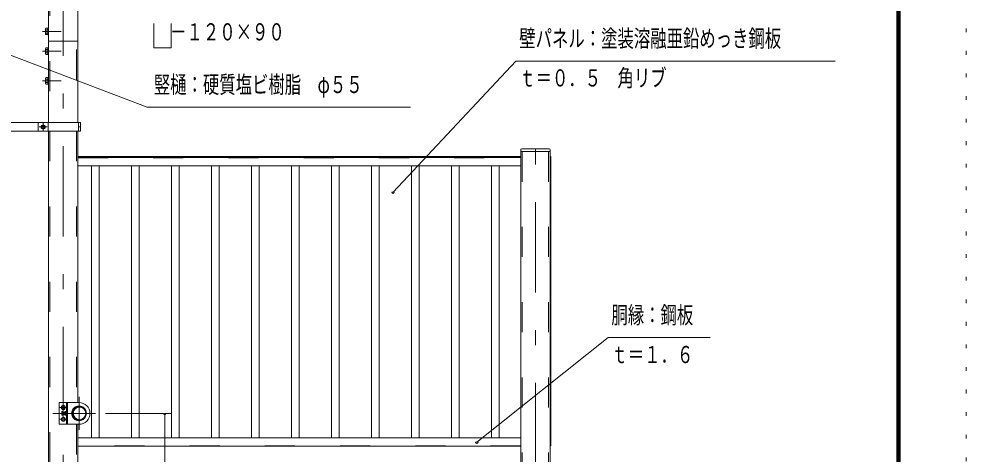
# Model space of a CAD drawing. Units: millimetres, scale not verified. Extents: x -34086 to 34091, y -14700 to 14700.
# Drawn here: x 24022 to 34091, y 2255 to 6881 of the extents above; entities that cross this region are included whole.
import ezdxf
from ezdxf.enums import TextEntityAlignment as Align

# ---------------------------------------------------------------- set-up
doc = ezdxf.new("R2010")
doc.units = ezdxf.units.MM
doc.header["$LTSCALE"] = 80
for name, pattern in [('USER2', [10, 4, -6]), ('USER3', [24, 12, -5, 2, -5]), ('USER4', [3, 0.5, -2.5])]:
    doc.linetypes.add(name, pattern=pattern)
for name, color, linetype, lineweight in [('0-6_2-02BOLD', 7, 'Continuous', 18), ('0-7_2-12HIDDEN', 3, 'USER2', 18), ('0-8_2-22CENTER', 3, 'USER3', 18), ('0-9_2-42THIN', 4, 'Continuous', 18), ('0-A_2-52DIM', 3, 'Continuous', 18), ('0-C_F-F1PAPER', 5, 'Continuous', 18), ('0-D_F-E_J_ADD', 5, 'USER4', 18)]:
    doc.layers.add(name, color=color, linetype=linetype, lineweight=lineweight)
doc.styles.add('ＭＳ ゴシック', font='')
doc.styles.get('ＭＳ ゴシック').set_extended_font_data('MS Gothic')

msp = doc.modelspace()

# ---------------------------------------------------------------- linework, layer by layer
at = {"layer": '0-6_2-02BOLD'}
for p, q in [((24337.33, 7209.27), (24337.33, 5778.4)), ((24305.83, 6776.78), (24308.99, 6782.26)), ((24305.83, 6776.78), (24305.83, 6719.03)), ((24308.99, 6782.26), (24330.32, 6782.26)), ((24308.99, 6765.08), (24330.32, 6765.08)), ((24330.32, 6784.65), (24337.33, 6784.65)), ((24305.83, 6719.03), (24308.99, 6713.55)), ((24308.99, 6730.73), (24330.32, 6730.73)), ((24308.99, 6713.55), (24330.32, 6713.55)), ((24308.99, 6555.08), (24330.32, 6555.08)), ((24330.32, 6574.65), (24337.33, 6574.65)), ((24330.32, 6501.15), (24330.32, 6574.65)), ((24649.18, 6642.9), (24337.33, 6642.9)), ((24305.83, 6509.03), (24308.99, 6503.55)), ((24308.99, 6520.73), (24330.32, 6520.73)), ((24308.99, 6503.55), (24330.32, 6503.55)), ((24330.32, 6501.15), (24337.33, 6501.15)), ((24305.83, 6251.78), (24308.99, 6257.26)), ((24305.83, 6194.03), (24305.83, 6251.78)), ((24308.99, 6257.26), (24330.32, 6257.26)), ((24305.83, 6194.03), (24308.99, 6188.55)), ((24308.99, 6240.08), (24330.32, 6240.08)), ((24308.99, 6205.73), (24330.32, 6205.73)), ((24308.99, 6188.55), (24330.32, 6188.55)), ((24330.32, 6186.15), (24337.33, 6186.15)), ((24676.11, 5778.4), (23434.52, 5778.4)), ((24226.72, 5778.4), (24226.72, 5687.41)), ((24279.65, 5753.12), (24262.15, 5743.01)), ((24262.15, 5743.01), (24262.15, 5722.81)), ((24297.16, 5743.01), (24279.65, 5753.12)), ((24331.71, 5778.4), (24331.71, 5687.41)), ((24654.77, 5778.4), (24654.77, 5687.41)), ((24676.11, 5778.4), (24676.11, 5687.41)), ((24676.11, 5687.41), (23434.52, 5687.41)), ((24337.33, 5687.41), (24337.33, -532.1)), ((24649.18, 5687.41), (24649.18, 2803.4)), ((24676.11, 5732.91), (24654.77, 5732.91)), ((29356.33, 5487.9), (29356.32, 657.9)), ((29668.17, 5470.4), (29356.33, 5470.4)), ((29366.83, 5498.4), (29657.67, 5498.4)), ((29668.17, 5487.9), (29668.17, 657.9)), ((24649.17, 5417.9), (29356.33, 5417.9)), ((24649.17, 5406.7), (29356.33, 5406.7)), ((29668.17, 5417.9), (29675, 5417.9)), ((29675, 5417.9), (29675, 2343.5)), ((24649.17, 5319.2), (29356.33, 5319.2)), ((24493.24, 2730.69), (24475.75, 2740.8)), ((24510.75, 2740.8), (24493.24, 2730.69)), ((24510.75, 2761.01), (24493.25, 2771.11)), ((24510.75, 2761.01), (24510.75, 2740.8)), ((24528.25, 2803.4), (24528.25, 2572.4)), ((24479.25, 2670.75), (24481.02, 2667.7)), ((24481.02, 2698.01), (24493.25, 2698.01)), ((24481.02, 2677.8), (24493.25, 2677.8)), ((24481.02, 2667.7), (24493.25, 2667.7)), ((24493.25, 2667.7), (24493.25, 2708.11)), ((24510.75, 2698.4), (24493.25, 2698.4)), ((24510.75, 2677.4), (24493.25, 2677.4)), ((24510.75, 2635), (24493.25, 2645.11)), ((24510.75, 2705.05), (24512.52, 2708.11)), ((24510.75, 2635), (24510.75, 2614.8)), ((24512.52, 2708.11), (24528.25, 2708.11)), ((24512.52, 2698.01), (24528.25, 2698.01)), ((24512.52, 2677.8), (24528.25, 2677.8)), ((24587.05, 2698.4), (24583.2, 2698.4)), ((24587.05, 2677.4), (24583.2, 2677.4)), ((24587.05, 2677.41), (24587.05, 2698.4)), ((24590.55, 2694.9), (24587.05, 2698.4)), ((24587.05, 2677.41), (24590.55, 2680.9)), ((24590.55, 2694.9), (24590.55, 2680.9)), ((24661.25, 2572.4), (24451.26, 2572.4)), ((24493.24, 2604.69), (24475.75, 2614.8)), ((24510.75, 2614.8), (24493.24, 2604.69)), ((24649.18, 2572.4), (24649.19, -532.1)), ((29356.32, 2426.8), (24649.18, 2426.8)), ((29356.32, 2337.9), (24649.18, 2337.9)), ((29668.17, 2343.5), (29675, 2343.5))]:
    msp.add_line(p, q, dxfattribs=at)
for points in [[(24337.33, 7209.27), (24493.25, 7447.9), (24649.18, 7344.93), (24649.18, 5778.4)], [(24330.32, 6784.65), (24330.32, 6711.15), (24337.33, 6711.15)], [(24305.83, 6509.03), (24305.83, 6566.78), (24308.99, 6572.26), (24330.32, 6572.26)], [(24330.32, 6186.15), (24330.32, 6259.65), (24337.33, 6259.65)], [(24297.16, 5743.01), (24297.16, 5722.81), (24279.65, 5712.69), (24262.15, 5722.81)], [(24661.25, 2803.4), (24451.26, 2803.4), (24451.26, 2572.4)], [(24493.25, 2771.11), (24475.75, 2761.01), (24475.75, 2740.8)], [(24493.25, 2645.11), (24475.75, 2635), (24475.75, 2614.8)], [(24479.25, 2670.75), (24479.25, 2705.05), (24481.02, 2708.11), (24493.25, 2708.11)], [(24510.75, 2705.05), (24510.75, 2670.75), (24512.52, 2667.7), (24528.25, 2667.7)]]:
    msp.add_lwpolyline(points, dxfattribs=at)
for centre, radius in [((24279.65, 5732.91), 21.88), ((24279.65, 5732.91), 17.15), ((24493.25, 2750.9), 21.88), ((24493.25, 2750.9), 17.15), ((24661.25, 2687.9), 78.75), ((24665.27, 2687.9), 74.72), ((24665.27, 2687.9), 66.67), ((24493.25, 2624.9), 21.88), ((24493.25, 2624.9), 17.15)]:
    msp.add_circle(centre, radius, dxfattribs=at)
for centre, radius, start, end in [((24319.07, 6773.67), 13.24, 180, 220.42831), ((24354.06, 6747.9), 48.23, 159.1357, 200.8643), ((24319.07, 6722.14), 13.24, 139.56885, 180), ((24319.07, 6563.67), 13.24, 180, 220.43117), ((24354.06, 6537.9), 48.23, 159.13571, 200.86432), ((24319.07, 6512.13), 13.24, 139.5717, 180), ((24319.07, 6248.67), 13.24, 180, 220.43117), ((24354.06, 6222.9), 48.23, 159.13571, 200.86432), ((24319.07, 6197.14), 13.24, 139.5717, 180), ((29366.83, 5487.9), 10.5, 90, 180), ((29657.67, 5487.9), 10.5, 0, 90), ((24661.25, 2687.9), 115.5, 270, 90), ((24509.03, 2687.91), 29.79, 160.17088, 199.83133), ((24487.36, 2703.06), 8.11, 180, 218.54623), ((24487.36, 2672.75), 8.11, 141.46857, 180), ((24540.53, 2687.9), 29.79, 160.16867, 199.82912), ((24518.86, 2703.06), 8.11, 180, 218.53143), ((24518.86, 2672.75), 8.11, 141.45377, 180)]:
    msp.add_arc(centre, radius, start, end, dxfattribs=at)
at = {"layer": '0-7_2-12HIDDEN'}
for p, q in [((24634.48, 7354.67), (24634.48, 5778.4)), ((24352.03, 7231.92), (24352.03, 5778.4)), ((24352.03, 5687.41), (24352.03, -532.1)), ((24634.48, 5687.41), (24634.48, 2803.4)), ((29371.03, 5470.4), (29371.03, 657.9)), ((29653.48, 5470.4), (29653.48, 657.9)), ((24649.17, 5412.3), (29356.33, 5412.3)), ((24649.17, 5402.5), (29356.33, 5402.5)), ((29670.8, 5417.9), (29670.8, 2343.5)), ((24539.45, 2803.4), (24539.45, 2572.4)), ((24634.47, 2572.4), (24634.49, -532.1)), ((29356.32, 2343.5), (24649.18, 2343.5))]:
    msp.add_line(p, q, dxfattribs=at)
at = {"layer": '0-8_2-22CENTER'}
for p, q in [((24493.25, 7447.9), (24493.25, -1827.1)), ((24270.83, 6747.9), (24470.33, 6747.9)), ((24270.83, 6537.9), (24470.33, 6537.9)), ((24270.83, 6222.9), (24470.33, 6222.9)), ((24279.65, 5776.65), (24279.65, 5689.16)), ((29512.25, 132.9), (29512.25, 5775.85)), ((24323.41, 5732.91), (24235.9, 5732.91)), ((24661.25, 2862.9), (24661.25, 2512.9)), ((24537, 2750.9), (24449.5, 2750.9)), ((24836.25, 2687.9), (24381.25, 2687.9)), ((24537, 2624.9), (24447.21, 2624.9))]:
    msp.add_line(p, q, dxfattribs=at)
at = {"layer": '0-9_2-42THIN'}
for p, q in [((24794.25, 5319.2), (24794.25, 2426.8)), ((24874.75, 5319.2), (24874.75, 2426.8)), ((25219.5, 5319.2), (25219.5, 2426.8)), ((25300, 5319.2), (25300, 2426.8)), ((25644.75, 5319.2), (25644.75, 2426.8)), ((25725.25, 5319.2), (25725.25, 2426.8)), ((26070, 5319.2), (26070, 2426.8)), ((26150.5, 5319.2), (26150.5, 2426.8)), ((26495.25, 5319.2), (26495.25, 2426.8)), ((26575.75, 5319.2), (26575.75, 2426.8)), ((26920.5, 5319.2), (26920.5, 2426.8)), ((27001, 5319.2), (27001, 2426.8)), ((27345.75, 5319.2), (27345.75, 2426.8)), ((27426.25, 5319.2), (27426.25, 2426.8)), ((27771, 5319.2), (27771, 2426.8)), ((27851.5, 5319.2), (27851.5, 2426.8)), ((28196.25, 5319.2), (28196.25, 2426.8)), ((28276.75, 5319.2), (28276.75, 2426.8)), ((28621.5, 5319.2), (28621.5, 2426.8)), ((28702, 5319.2), (28702, 2426.8)), ((29046.75, 5319.2), (29046.75, 2426.8)), ((29127.25, 5319.2), (29127.25, 2426.8)), ((24493.25, 2695.6), (24510.75, 2695.6)), ((24493.25, 2680.2), (24510.75, 2680.2)), ((24582.87, 2695.6), (24589.84, 2695.6)), ((24582.87, 2680.2), (24589.84, 2680.2))]:
    msp.add_line(p, q, dxfattribs=at)
at = {"layer": '0-A_2-52DIM'}
for p, q in [((25455.75, 6830.42), (25455.75, 6572.9)), ((25640.05, 6572.9), (25640.05, 6830.42)), ((25385.75, 5942.9), (23383.43, 6704.76)), ((25455.75, 6572.9), (25640.05, 6572.9)), ((29305.75, 6432.9), (27998.82, 5038.52)), ((29305.75, 6432.9), (32700.75, 6432.9)), ((25385.75, 5942.9), (28185.76, 5942.9)), ((28012.82, 5038.52), (27984.82, 5038.52)), ((30285.75, 3492.9), (28890.92, 2381.95)), ((30285.75, 3492.91), (31370.75, 3492.91)), ((24941.25, 2687.9), (25641.25, 2687.9)), ((25585.25, 2687.9), (25557.25, 2687.9)), ((25571.25, 2687.9), (25571.25, 1532.9)), ((28904.92, 2381.95), (28876.92, 2381.95))]:
    msp.add_line(p, q, dxfattribs=at)
for centre in [(27998.82, 5038.52), (25571.25, 2687.9), (28890.92, 2381.95)]:
    msp.add_arc(centre, 14, 180, 0, dxfattribs=at)
at = {"layer": '0-C_F-F1PAPER'}
for p, q in [((33355.86, -13965), (33355.86, 14105)), ((33369.86, -13979), (33369.86, 14119)), ((33376.86, -13986), (33376.86, 14126)), ((33383.86, -13993), (33383.86, 14133)), ((33390.86, -14000), (33390.86, 14140))]:
    msp.add_line(p, q, dxfattribs=at)
for points in [[(-6785.63, -13996.5), (33387.36, -13996.5), (33387.36, 14136.5)], [(-6778.63, -13989.5), (33380.36, -13989.5), (33380.36, 14129.5)], [(-6771.63, -13982.5), (33373.36, -13982.5), (33373.36, 14122.5)], [(-6764.63, -13975.5), (33366.37, -13975.5), (33366.37, 14115.5)], [(-6761.13, -13972), (33362.86, -13972), (33362.86, 14112)], [(-6757.63, -13968.5), (33359.36, -13968.5), (33359.36, 14108.5)]]:
    msp.add_lwpolyline(points, dxfattribs=at)
at = {"layer": '0-D_F-E_J_ADD'}
msp.add_line((34090.87, 14700), (34090.87, -14700), dxfattribs=at)

# ---------------------------------------------------------------- texts
at = {"layer": '0-A_2-52DIM', "color": 7, "style": 'ＭＳ ゴシック', "width": 0.7}
for s, p in [('\u3000－１２０×９０', (25455.75, 6597.77)), ('壁パネル：塗装溶融亜鉛めっき鋼板', (29340.75, 6527.78)), ('ｔ＝０．５\u3000角リブ', (29340.75, 6107.78)), ('竪樋：硬質塩ビ樹脂\u3000φ５５', (25455.75, 6037.77)), ('胴縁：鋼板', (30320.75, 3587.78)), ('ｔ＝１．６', (30320.75, 3167.78))]:
    msp.add_text(s, height=182.3, dxfattribs=at).set_placement(p, align=Align.BOTTOM_LEFT)

doc.saveas('drawing.dxf')
